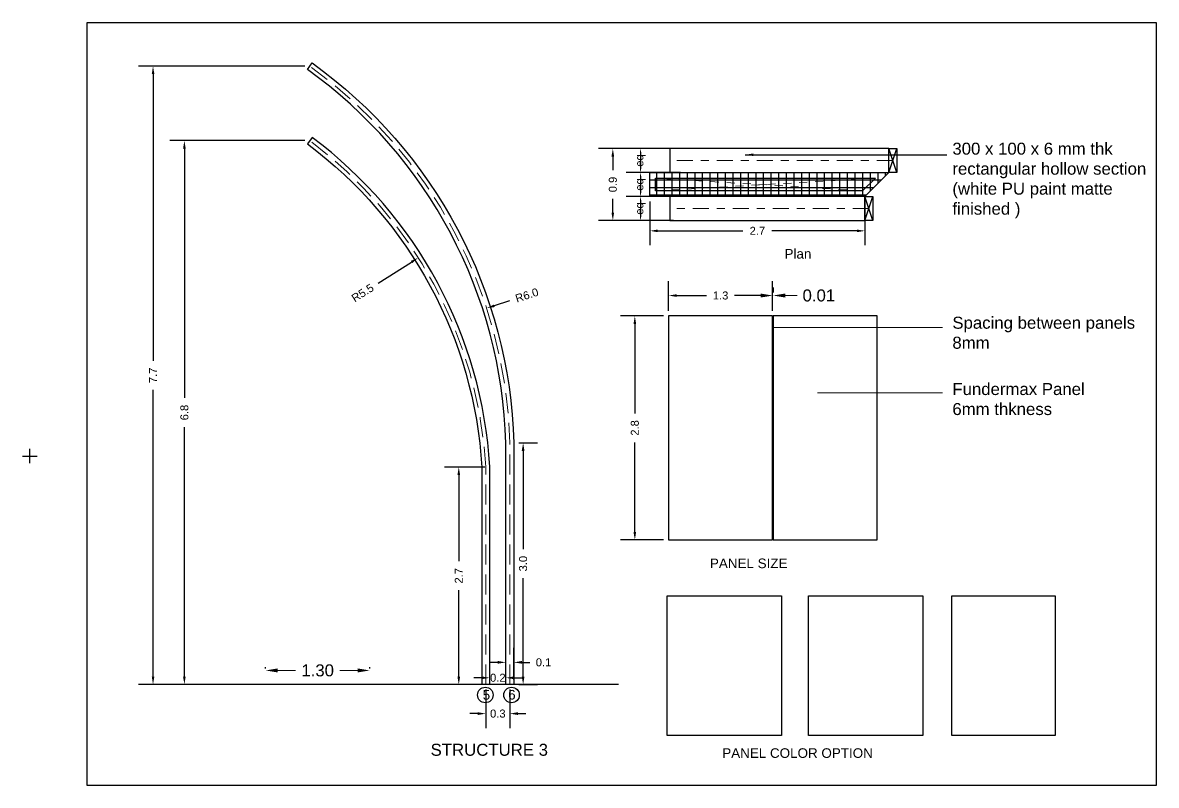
# Model space of a CAD drawing. Header units: metres. Extents: x 6 to 601, y -20 to 118.
# Drawn here: x 26.72 to 40.89, y 3.18 to 12.72 of the extents above; entities that cross this region are included whole.
import ezdxf

# ---------------------------------------------------------------- set-up
doc = ezdxf.new("R2010")
doc.units = ezdxf.units.M
doc.header["$MEASUREMENT"] = 0
for name, pattern in [('ACAD_ISO02W100', [15, 12, -3]), ('DASHDOT', [1, 0.5, -0.25, 0, -0.25]), ('DASHED2', [0.375, 0.25, -0.125]), ('HIDDEN', [0.375, 0.25, -0.125])]:
    doc.linetypes.add(name, pattern=pattern)
doc.layers.add('grid', color=8, linetype='ACAD_ISO02W100', lineweight=0)
doc.layers.add('HATCH', color=8, linetype='Continuous')
doc.layers.add('ProfileEdges', color=7, linetype='Continuous')
doc.styles.add('AR', font='arial.ttf')
doc.styles.add('PDF Arial', font='arial.ttf')
doc.styles.get("Standard").update_dxf_attribs({"font": 'arial.ttf'})
doc.dimstyles.get("Standard").update_dxf_attribs({"dimtxt": 0.18, "dimasz": 0.18, "dimexe": 0.18, "dimexo": 0.0625, "dimgap": 0.09, "dimtad": 0, "dimdec": 4, "dimzin": 0, "dimdsep": 46, "dimtxsty": 'Standard', "dimcen": 0.09, "dimadec": 0, "dimazin": 0, "dimtfac": 1, "dimtdec": 4, "dimtofl": 0, "dimtmove": 0, "dimatfit": 3, "dimfxl": 1, "dimtolj": 1, "dimtzin": 0, "dimarcsym": 0})
picture_1 = doc.add_image_def('image1.png', size_in_pixel=(285, 348))
picture_2 = doc.add_image_def('image2.png', size_in_pixel=(250, 305))
picture_3 = doc.add_image_def('image3.png', size_in_pixel=(253, 342))

# ---------------------------------------------------------------- blocks, each defined once
blk = doc.blocks.new('*D32')
at = {"layer": 'Defpoints', "color": 0, "transparency": 16777216}
for p in [(35.003, 11.146), (34.441, 10.846), (35.003, 10.846)]:
    blk.add_point(p, dxfattribs=at)
at = {"layer": 'grid', "color": 0, "lineweight": -2, "transparency": 16777216}
for p, q in [((34.94, 11.146), (34.261, 11.146)), ((34.441, 11.096), (34.441, 10.896)), ((34.94, 10.846), (34.261, 10.846))]:
    blk.add_line(p, q, dxfattribs=at)
at = {"layer": 'grid', "color": 0, "transparency": 16777216}
for points in [[(34.433, 11.096), (34.45, 11.096), (34.441, 11.146)], [(34.433, 10.896), (34.45, 10.896), (34.441, 10.846)]]:
    blk.add_solid(points, dxfattribs=at)
at = {"layer": 'grid', "color": 0, "transparency": 16777216, "insert": (34.441, 10.996), "char_height": 0.1, "attachment_point": 5, "rotation": 90}
blk.add_mtext('\\A1;eq', dxfattribs=at)
blk = doc.blocks.new('*D33')
at = {"layer": 'Defpoints', "color": 0, "transparency": 16777216}
for p in [(34.916, 10.846), (34.441, 10.546), (34.916, 10.546)]:
    blk.add_point(p, dxfattribs=at)
at = {"layer": 'grid', "color": 0, "lineweight": -2, "transparency": 16777216}
for p, q in [((34.854, 10.846), (34.261, 10.846)), ((34.441, 10.796), (34.441, 10.596)), ((34.854, 10.546), (34.261, 10.546))]:
    blk.add_line(p, q, dxfattribs=at)
at = {"layer": 'grid', "color": 0, "transparency": 16777216}
for points in [[(34.433, 10.796), (34.45, 10.796), (34.441, 10.846)], [(34.433, 10.596), (34.45, 10.596), (34.441, 10.546)]]:
    blk.add_solid(points, dxfattribs=at)
at = {"layer": 'grid', "color": 0, "transparency": 16777216, "insert": (34.441, 10.696), "char_height": 0.1, "attachment_point": 5, "rotation": 90}
blk.add_mtext('\\A1;eq', dxfattribs=at)
blk = doc.blocks.new('*D34')
at = {"layer": 'Defpoints', "color": 0, "transparency": 16777216}
for p in [(34.916, 10.546), (34.441, 10.246), (34.916, 10.246)]:
    blk.add_point(p, dxfattribs=at)
at = {"layer": 'grid', "color": 0, "lineweight": -2, "transparency": 16777216}
for p, q in [((34.854, 10.546), (34.261, 10.546)), ((34.441, 10.496), (34.441, 10.296)), ((34.854, 10.246), (34.261, 10.246))]:
    blk.add_line(p, q, dxfattribs=at)
at = {"layer": 'grid', "color": 0, "transparency": 16777216}
for points in [[(34.433, 10.496), (34.45, 10.496), (34.441, 10.546)], [(34.433, 10.296), (34.45, 10.296), (34.441, 10.246)]]:
    blk.add_solid(points, dxfattribs=at)
at = {"layer": 'grid', "color": 0, "transparency": 16777216, "insert": (34.441, 10.396), "char_height": 0.1, "attachment_point": 5, "rotation": 90}
blk.add_mtext('\\A1;eq', dxfattribs=at)
blk = doc.blocks.new('*D35')
at = {"layer": 'Defpoints', "color": 0, "transparency": 16777216}
for p in [(34.807, 11.146), (34.095, 10.246), (34.807, 10.246)]:
    blk.add_point(p, dxfattribs=at)
at = {"layer": 'grid', "color": 0, "lineweight": -2, "transparency": 16777216}
for p, q in [((34.744, 11.146), (33.915, 11.146)), ((34.095, 11.046), (34.095, 10.877)), ((34.095, 10.346), (34.095, 10.515)), ((34.744, 10.246), (33.915, 10.246))]:
    blk.add_line(p, q, dxfattribs=at)
at = {"layer": 'grid', "color": 0, "transparency": 16777216}
for points in [[(34.078, 11.046), (34.111, 11.046), (34.095, 11.146)], [(34.078, 10.346), (34.111, 10.346), (34.095, 10.246)]]:
    blk.add_solid(points, dxfattribs=at)
at = {"layer": 'grid', "color": 0, "transparency": 16777216, "insert": (34.095, 10.696), "char_height": 0.1, "attachment_point": 5, "rotation": 90}
blk.add_mtext('\\A1;0.9', dxfattribs=at)
blk = doc.blocks.new('*D40')
at = {"layer": 'Defpoints', "color": 0, "transparency": 16777216}
for p in [(34.557, 10.546), (37.244, 10.546), (37.244, 10.117)]:
    blk.add_point(p, dxfattribs=at)
at = {"layer": 'grid', "color": 0, "lineweight": -2, "transparency": 16777216}
for p, q in [((34.557, 10.483), (34.557, 9.937)), ((37.244, 10.483), (37.244, 9.937)), ((34.657, 10.117), (35.719, 10.117)), ((37.144, 10.117), (36.083, 10.117))]:
    blk.add_line(p, q, dxfattribs=at)
at = {"layer": 'grid', "color": 0, "transparency": 16777216}
for points in [[(34.657, 10.133), (34.657, 10.1), (34.557, 10.117)], [(37.144, 10.133), (37.144, 10.1), (37.244, 10.117)]]:
    blk.add_solid(points, dxfattribs=at)
at = {"layer": 'grid', "color": 0, "transparency": 16777216, "insert": (35.901, 10.117), "char_height": 0.1, "attachment_point": 5}
blk.add_mtext('\\A1;2.7', dxfattribs=at)
blk = doc.blocks.new('*D41')
at = {"layer": 'Defpoints', "color": 0, "transparency": 16777216}
for p in [(36.091, 9.308), (34.791, 9.053), (36.091, 9.053)]:
    blk.add_point(p, dxfattribs=at)
at = {"layer": 'grid', "color": 0, "lineweight": -2, "transparency": 16777216}
for p, q in [((34.791, 9.116), (34.791, 9.488)), ((36.091, 9.116), (36.091, 9.488)), ((34.891, 9.308), (35.265, 9.308)), ((35.991, 9.308), (35.617, 9.308))]:
    blk.add_line(p, q, dxfattribs=at)
at = {"layer": 'grid', "color": 0, "transparency": 16777216}
for points in [[(34.891, 9.324), (34.891, 9.291), (34.791, 9.308)], [(35.991, 9.324), (35.991, 9.291), (36.091, 9.308)]]:
    blk.add_solid(points, dxfattribs=at)
at = {"layer": 'grid', "color": 0, "transparency": 16777216, "insert": (35.441, 9.308), "char_height": 0.1, "attachment_point": 5}
blk.add_mtext('\\A1;1.3', dxfattribs=at)
blk = doc.blocks.new('*D42')
at = {"layer": 'Defpoints', "color": 0, "transparency": 16777216}
for p in [(34.791, 9.053), (34.37, 6.253), (34.791, 6.253)]:
    blk.add_point(p, dxfattribs=at)
at = {"layer": 'grid', "color": 0, "lineweight": -2, "transparency": 16777216}
for p, q in [((34.728, 9.053), (34.19, 9.053)), ((34.37, 8.953), (34.37, 7.835)), ((34.37, 6.353), (34.37, 7.471)), ((34.728, 6.253), (34.19, 6.253))]:
    blk.add_line(p, q, dxfattribs=at)
at = {"layer": 'grid', "color": 0, "transparency": 16777216}
for points in [[(34.353, 8.953), (34.386, 8.953), (34.37, 9.053)], [(34.353, 6.353), (34.386, 6.353), (34.37, 6.253)]]:
    blk.add_solid(points, dxfattribs=at)
at = {"layer": 'grid', "color": 0, "transparency": 16777216, "insert": (34.37, 7.653), "char_height": 0.1, "attachment_point": 5, "rotation": 90}
blk.add_mtext('\\A1;2.8', dxfattribs=at)
blk = doc.blocks.new('*D36')
at = {"layer": 'Defpoints', "color": 0, "transparency": 16777216}
for p in [(31.057, 4.621), (29.757, 4.445), (31.057, 4.445)]:
    blk.add_point(p, dxfattribs=at)
at = {"layer": 'grid', "color": 0, "lineweight": -2, "transparency": 16777216}
for p, q in [((29.757, 4.645), (29.757, 4.661)), ((31.057, 4.645), (31.057, 4.661))]:
    blk.add_line(p, q, dxfattribs=at)
at = {"layer": 'grid', "color": 0, "lineweight": 5, "transparency": 16777216}
for p, q in [((29.907, 4.621), (30.13, 4.621)), ((30.907, 4.621), (30.685, 4.621))]:
    blk.add_line(p, q, dxfattribs=at)
at = {"layer": 'grid', "color": 0, "transparency": 16777216}
for points in [[(29.907, 4.646), (29.907, 4.596), (29.757, 4.621)], [(30.907, 4.646), (30.907, 4.596), (31.057, 4.621)]]:
    blk.add_solid(points, dxfattribs=at)
at = {"layer": 'grid', "color": 0, "transparency": 16777216, "insert": (30.407, 4.621), "char_height": 0.15, "attachment_point": 5}
blk.add_mtext('\\A1;1.30', dxfattribs=at)
blk = doc.blocks.new('*D37')
at = {"layer": 'Defpoints', "color": 0, "transparency": 16777216}
for p in [(36.091, 9.207), (36.099, 9.308), (36.099, 9.207)]:
    blk.add_point(p, dxfattribs=at)
at = {"layer": 'grid', "color": 0, "lineweight": -2, "transparency": 16777216}
for p, q in [((36.091, 9.407), (36.091, 9.348)), ((36.099, 9.407), (36.099, 9.348))]:
    blk.add_line(p, q, dxfattribs=at)
at = {"layer": 'grid', "color": 0, "lineweight": 5, "transparency": 16777216}
for p, q in [((35.941, 9.308), (35.791, 9.308)), ((36.249, 9.308), (36.399, 9.308))]:
    blk.add_line(p, q, dxfattribs=at)
at = {"layer": 'grid', "color": 0, "transparency": 16777216}
for points in [[(35.941, 9.333), (35.941, 9.283), (36.091, 9.308)], [(36.249, 9.333), (36.249, 9.283), (36.099, 9.308)]]:
    blk.add_solid(points, dxfattribs=at)
at = {"layer": 'grid', "color": 0, "transparency": 16777216, "insert": (36.669, 9.308), "char_height": 0.15, "attachment_point": 5}
blk.add_mtext('\\A1;0.01', dxfattribs=at)
blk = doc.blocks.new('*D38')
at = {"color": 0, "lineweight": -2, "transparency": 16777216}
for p, q in [((32.921, 7.466), (33.154, 7.466)), ((32.974, 7.366), (32.974, 6.136)), ((32.974, 4.545), (32.974, 5.775)), ((32.921, 4.445), (33.154, 4.445))]:
    blk.add_line(p, q, dxfattribs=at)
at = {"color": 0, "transparency": 16777216}
for points in [[(32.957, 7.366), (32.991, 7.366), (32.974, 7.466)], [(32.957, 4.545), (32.991, 4.545), (32.974, 4.445)]]:
    blk.add_solid(points, dxfattribs=at)
at = {"layer": 'Defpoints', "color": 0, "transparency": 16777216}
for p in [(32.858, 7.466), (32.858, 4.445), (32.974, 4.445)]:
    blk.add_point(p, dxfattribs=at)
at = {"color": 0, "transparency": 16777216, "insert": (32.974, 5.956), "char_height": 0.1, "attachment_point": 5, "rotation": 90}
blk.add_mtext('\\A1;3.0', dxfattribs=at)
blk = doc.blocks.new('*D44')
at = {"color": 0, "lineweight": -2, "transparency": 16777216}
for p, q in [((30.246, 11.245), (28.562, 11.245)), ((28.742, 11.145), (28.742, 8.027)), ((28.742, 4.545), (28.742, 7.664)), ((30.246, 4.445), (28.562, 4.445))]:
    blk.add_line(p, q, dxfattribs=at)
at = {"color": 0, "transparency": 16777216}
for points in [[(28.725, 11.145), (28.758, 11.145), (28.742, 11.245)], [(28.725, 4.545), (28.758, 4.545), (28.742, 4.445)]]:
    blk.add_solid(points, dxfattribs=at)
at = {"layer": 'Defpoints', "color": 0, "transparency": 16777216}
for p in [(30.308, 11.245), (28.742, 4.445), (30.308, 4.445)]:
    blk.add_point(p, dxfattribs=at)
at = {"color": 0, "transparency": 16777216, "insert": (28.742, 7.845), "char_height": 0.1, "attachment_point": 5, "rotation": 90}
blk.add_mtext('\\A1;6.8', dxfattribs=at)
blk = doc.blocks.new('*D45')
at = {"color": 0, "lineweight": -2, "transparency": 16777216}
for p, q in [((30.246, 12.176), (28.17, 12.176)), ((28.35, 12.076), (28.35, 8.491)), ((28.35, 4.545), (28.35, 8.13)), ((30.246, 4.445), (28.17, 4.445))]:
    blk.add_line(p, q, dxfattribs=at)
at = {"color": 0, "transparency": 16777216}
for points in [[(28.334, 12.076), (28.367, 12.076), (28.35, 12.176)], [(28.334, 4.545), (28.367, 4.545), (28.35, 4.445)]]:
    blk.add_solid(points, dxfattribs=at)
at = {"layer": 'Defpoints', "color": 0, "transparency": 16777216}
for p in [(30.308, 12.176), (28.35, 4.445), (30.308, 4.445)]:
    blk.add_point(p, dxfattribs=at)
at = {"color": 0, "transparency": 16777216, "insert": (28.35, 8.31), "char_height": 0.1, "attachment_point": 5, "rotation": 90}
blk.add_mtext('\\A1;7.7', dxfattribs=at)
blk = doc.blocks.new('*D46')
at = {"color": 0, "lineweight": -2, "transparency": 16777216}
for p, q in [((32.496, 7.164), (31.99, 7.164)), ((32.17, 7.064), (32.17, 5.986)), ((32.17, 4.545), (32.17, 5.623)), ((32.496, 4.445), (31.99, 4.445))]:
    blk.add_line(p, q, dxfattribs=at)
at = {"color": 0, "transparency": 16777216}
for points in [[(32.153, 7.064), (32.187, 7.064), (32.17, 7.164)], [(32.153, 4.545), (32.187, 4.545), (32.17, 4.445)]]:
    blk.add_solid(points, dxfattribs=at)
at = {"layer": 'Defpoints', "color": 0, "transparency": 16777216}
for p in [(32.558, 7.164), (32.17, 4.445), (32.558, 4.445)]:
    blk.add_point(p, dxfattribs=at)
at = {"color": 0, "transparency": 16777216, "insert": (32.17, 5.804), "char_height": 0.1, "attachment_point": 5, "rotation": 90}
blk.add_mtext('\\A1;2.7', dxfattribs=at)
blk = doc.blocks.new('*D48')
at = {"color": 0, "lineweight": -2, "transparency": 16777216}
blk.add_line((31.163, 9.463), (31.58, 9.727), dxfattribs=at)
at = {"color": 0, "transparency": 16777216}
blk.add_solid([(31.571, 9.741), (31.589, 9.713), (31.664, 9.781)], dxfattribs=at)
at = {"layer": 'Defpoints', "color": 0, "transparency": 16777216}
for p in [(31.664, 9.781), (27.018, 6.838)]:
    blk.add_point(p, dxfattribs=at)
at = {"color": 0, "transparency": 16777216, "insert": (30.969, 9.341), "char_height": 0.1, "attachment_point": 5, "rotation": 32.3479}
blk.add_mtext('\\A1;R5.5', dxfattribs=at)
blk = doc.blocks.new('*D49')
at = {"color": 0, "lineweight": -2, "transparency": 16777216}
for p, q in [((32.803, 9.242), (32.614, 9.18)), ((26.811, 7.211), (26.811, 7.391)), ((26.721, 7.301), (26.901, 7.301))]:
    blk.add_line(p, q, dxfattribs=at)
at = {"color": 0, "transparency": 16777216}
blk.add_solid([(32.609, 9.196), (32.619, 9.164), (32.519, 9.15)], dxfattribs=at)
at = {"layer": 'Defpoints', "color": 0, "transparency": 16777216}
for p in [(32.519, 9.15), (26.811, 7.301)]:
    blk.add_point(p, dxfattribs=at)
at = {"color": 0, "transparency": 16777216, "insert": (33.021, 9.312), "char_height": 0.1, "attachment_point": 5, "rotation": 17.9452}
blk.add_mtext('\\A1;R6.0', dxfattribs=at)
blk = doc.blocks.new('*D50')
at = {"color": 0, "lineweight": -2, "transparency": 16777216}
for p, q in [((32.508, 4.383), (32.508, 3.901)), ((32.808, 4.383), (32.808, 3.901)), ((32.408, 4.081), (32.308, 4.081)), ((32.908, 4.081), (33.008, 4.081))]:
    blk.add_line(p, q, dxfattribs=at)
at = {"color": 0, "transparency": 16777216}
for points in [[(32.408, 4.098), (32.408, 4.064), (32.508, 4.081)], [(32.908, 4.098), (32.908, 4.064), (32.808, 4.081)]]:
    blk.add_solid(points, dxfattribs=at)
at = {"layer": 'Defpoints', "color": 0, "transparency": 16777216}
for p in [(32.508, 4.445), (32.808, 4.445), (32.808, 4.081)]:
    blk.add_point(p, dxfattribs=at)
at = {"color": 0, "transparency": 16777216, "insert": (32.658, 4.081), "char_height": 0.1, "attachment_point": 5}
blk.add_mtext('\\A1;0.3', dxfattribs=at)
blk = doc.blocks.new('*D51')
at = {"color": 0, "lineweight": -2, "transparency": 16777216}
for p, q in [((32.758, 4.508), (32.758, 4.902)), ((32.858, 4.508), (32.858, 4.902)), ((32.658, 4.722), (32.558, 4.722)), ((32.958, 4.722), (33.058, 4.722))]:
    blk.add_line(p, q, dxfattribs=at)
at = {"color": 0, "transparency": 16777216}
for points in [[(32.658, 4.739), (32.658, 4.705), (32.758, 4.722)], [(32.958, 4.739), (32.958, 4.705), (32.858, 4.722)]]:
    blk.add_solid(points, dxfattribs=at)
at = {"layer": 'Defpoints', "color": 0, "transparency": 16777216}
for p in [(32.858, 4.722), (32.758, 4.445), (32.858, 4.445)]:
    blk.add_point(p, dxfattribs=at)
at = {"color": 0, "transparency": 16777216, "insert": (33.229, 4.722), "char_height": 0.1, "attachment_point": 5}
blk.add_mtext('\\A1;0.1', dxfattribs=at)
blk = doc.blocks.new('*D39')
at = {"color": 0, "lineweight": -2, "transparency": 16777216}
for p, q in [((32.558, 4.508), (32.558, 4.709)), ((32.758, 4.508), (32.758, 4.709)), ((32.458, 4.529), (32.358, 4.529)), ((32.858, 4.529), (32.958, 4.529))]:
    blk.add_line(p, q, dxfattribs=at)
at = {"color": 0, "transparency": 16777216}
for points in [[(32.458, 4.545), (32.458, 4.512), (32.558, 4.529)], [(32.858, 4.545), (32.858, 4.512), (32.758, 4.529)]]:
    blk.add_solid(points, dxfattribs=at)
at = {"layer": 'Defpoints', "color": 0, "transparency": 16777216}
for p in [(32.558, 4.445), (32.758, 4.529), (32.758, 4.445)]:
    blk.add_point(p, dxfattribs=at)
at = {"color": 0, "transparency": 16777216, "insert": (32.658, 4.529), "char_height": 0.1, "attachment_point": 5}
blk.add_mtext('\\A1;0.2', dxfattribs=at)

msp = doc.modelspace()

# ---------------------------------------------------------------- hatches: boundary and pattern name
at = {"layer": 'ProfileEdges', "true_color": 0x636466, "transparency": 33554559}
h = msp.add_hatch(dxfattribs=at)
h.set_pattern_fill('NET', color=251, scale=0.03)
h.set_pattern_definition([(0, (31.59764, -21.05799), (0, 0.09525), []), (90, (31.59764, -21.05799), (-0.09525, 6e-18), [])])
h.paths.add_polyline_path([(37.543, 10.846), (34.557, 10.846), (34.557, 10.546), (37.243, 10.546)])

# ---------------------------------------------------------------- linework, layer by layer
for p, q in [((37.644, 10.846), (37.544, 11.146)), ((37.544, 10.846), (37.644, 11.146)), ((37.344, 10.246), (37.244, 10.546)), ((37.244, 10.246), (37.344, 10.546))]:
    msp.add_line(p, q)
at = {"color": 252, "linetype": 'DASHDOT', "lineweight": 20, "ltscale": 0.4, "true_color": 0x939598}
for p, q in [((37.594, 10.996), (34.807, 10.996)), ((37.294, 10.396), (34.807, 10.396))]:
    msp.add_line(p, q, dxfattribs=at)
at = {"color": 252, "linetype": 'DASHED2', "lineweight": 13, "ltscale": 0.3, "true_color": 0x939598}
for p, q in [((34.628, 10.616), (37.375, 10.776)), ((37.215, 10.616), (34.628, 10.776))]:
    msp.add_line(p, q, dxfattribs=at)
for points in [[(27.527, 12.72), (40.885, 12.72), (40.885, 3.184), (27.527, 3.184)], [(37.375, 10.776), (37.215, 10.616), (34.628, 10.616), (34.628, 10.776)]]:
    msp.add_lwpolyline(points, close=True)
for points in [[(32.758, 4.445), (32.758, 7.464, 0.234422), (30.279, 12.135), (30.337, 12.216, -0.234482), (32.858, 7.466), (32.858, 4.445)], [(32.558, 4.445), (32.558, 7.167, 0.221057), (30.338, 11.285), (30.278, 11.205, -0.220915), (32.458, 7.164), (32.458, 4.445)]]:
    msp.add_lwpolyline(points, format="xyb")
for points in [[(37.544, 11.146), (34.807, 11.146), (34.807, 10.846), (37.544, 10.846)], [(37.644, 10.846), (37.544, 10.846), (37.544, 11.146), (37.644, 11.146), (37.644, 10.846)], [(37.244, 10.546), (34.807, 10.546), (34.807, 10.246), (37.244, 10.246)], [(37.344, 10.246), (37.244, 10.246), (37.244, 10.546), (37.344, 10.546), (37.344, 10.246)]]:
    msp.add_lwpolyline(points)
for centre in [(32.502, 4.314), (32.829, 4.314)]:
    msp.add_circle(centre, 0.0974)
at = {"layer": 'grid'}
for p, q in [((36.095, 8.909), (38.215, 8.909)), ((36.654, 8.092), (38.215, 8.092))]:
    msp.add_line(p, q, dxfattribs=at)
at = {"layer": 'grid', "linetype": 'HIDDEN'}
for points in [[(32.808, 4.445), (32.808, 7.465)], [(32.508, 4.445), (32.508, 7.165)]]:
    msp.add_lwpolyline(points, dxfattribs=at)
for centre, radius, start, end in [((26.811, 7.301), 5.999, 1.5666, 54.3458), ((27.018, 6.838), 5.5, 3.4116, 53.2569)]:
    msp.add_arc(centre, radius, start, end, dxfattribs=at)
at = {"layer": 'ProfileEdges', "lineweight": 30}
msp.add_line((34.164, 4.445), (28.742, 4.445), dxfattribs=at)
at = {"layer": 'ProfileEdges', "color": 251, "true_color": 0x636466, "transparency": 33554559}
msp.add_lwpolyline([(37.544, 10.846), (37.244, 10.546), (34.558, 10.546), (34.558, 10.846), (37.544, 10.846)], dxfattribs=at)
at = {"layer": 'ProfileEdges', "color": 32, "true_color": 0xcd6928}
for points in [[(34.791, 6.253), (36.091, 6.253), (36.091, 9.053), (34.791, 9.053)], [(36.099, 6.253), (37.399, 6.253), (37.399, 9.053), (36.099, 9.053)]]:
    msp.add_lwpolyline(points, close=True, dxfattribs=at)

# ---------------------------------------------------------------- texts
at = {"layer": 'HATCH', "color": 7, "char_height": 0.12, "attachment_point": 7, "style": 'PDF Arial'}
for s, insert, width in [('Plan', (36.24, 9.768), 1.76394), ('PANEL SIZE', (35.308, 5.898), 1.76394), ('PANEL COLOR OPTION', (35.462, 3.526), 4.90796)]:
    msp.add_mtext(s, dxfattribs=dict(at, insert=insert, width=width))
at = {"layer": 'ProfileEdges', "attachment_point": 1, "style": 'AR'}
for s, width, insert, char_height in [('300 x 100 x 6 mm thk rectangular hollow section   (white PU paint matte finished )', 2.76432, (38.337, 11.219), 0.15), ('Spacing between panels\\P8mm', 2.76432, (38.337, 9.043), 0.15), ('Fundermax Panel\\P6mm thkness', 2.76432, (38.337, 8.214), 0.15), ('5', 2.82683, (32.469, 4.375), 0.12), ('6', 2.82683, (32.787, 4.377), 0.12), ('STRUCTURE 3', 8.96778, (31.818, 3.704), 0.15)]:
    msp.add_mtext_dynamic_manual_height_columns(s, width=width, gutter_width=1, heights=[0], dxfattribs=dict(at, insert=insert, char_height=char_height))

# ---------------------------------------------------------------- dimensions: what is measured, and where the dimension line sits
for p1, p2, distance, picture, middle in [((30.308, 12.176), (30.308, 4.445), -1.958, '*D45', (28.35, 8.31)), ((30.308, 11.245), (30.308, 4.445), -1.566, '*D44', (28.742, 7.845)), ((32.558, 7.164), (32.558, 4.445), -0.388, '*D46', (32.17, 5.804)), ((32.758, 4.445), (32.858, 4.445), 0.277, '*D51', (33.229, 4.722))]:
    dim = msp.add_aligned_dim(p1=p1, p2=p2, distance=distance, dimstyle='Standard', override={"dimtxt": 0.1, "dimasz": 0.1, "dimdec": 1, "dimtdec": 1})
    dim.commit()
    dim.dimension.update_dxf_attribs({"geometry": picture, "text_midpoint": middle})
for center, mpoint, picture, middle in [((27.018, 6.838), (31.664, 9.781), '*D48', (30.969, 9.341)), ((26.811, 7.301), (32.519, 9.15), '*D49', (33.021, 9.312))]:
    dim = msp.add_radius_dim(center=center, mpoint=mpoint, dimstyle='Standard', override={"dimtxt": 0.1, "dimasz": 0.1, "dimdec": 1, "dimtdec": 1})
    dim.commit()
    dim.dimension.update_dxf_attribs({"geometry": picture, "text_midpoint": middle, "dimtype": 164})
dim = msp.add_linear_dim(base=(32.974, 4.445), p1=(32.858, 7.466), p2=(32.858, 4.445), angle=90, dimstyle='Standard', override={"dimtxt": 0.1, "dimasz": 0.1, "dimdec": 1, "dimtdec": 1})
dim.commit()
dim.dimension.update_dxf_attribs({"geometry": '*D38', "text_midpoint": (32.974, 5.956)})
for base, p1, p2, picture, middle in [((32.758, 4.529), (32.558, 4.445), (32.758, 4.445), '*D39', (32.658, 4.529)), ((32.808, 4.081), (32.508, 4.445), (32.808, 4.445), '*D50', (32.658, 4.081))]:
    dim = msp.add_linear_dim(base=base, p1=p1, p2=p2, angle=0, dimstyle='Standard', override={"dimtxt": 0.1, "dimasz": 0.1, "dimdec": 1, "dimtdec": 1})
    dim.commit()
    dim.dimension.update_dxf_attribs({"geometry": picture, "text_midpoint": middle, "dimtype": 161})
at = {"layer": 'grid'}
for base, p1, p2, picture, middle in [((34.095, 10.246), (34.807, 11.146), (34.807, 10.246), '*D35', (34.095, 10.696)), ((34.37, 6.253), (34.791, 9.053), (34.791, 6.253), '*D42', (34.37, 7.653))]:
    dim = msp.add_linear_dim(base=base, p1=p1, p2=p2, angle=90, dimstyle='Standard', override={"dimtxt": 0.1, "dimasz": 0.1, "dimdec": 1, "dimtdec": 1}, dxfattribs=at)
    dim.commit()
    dim.dimension.update_dxf_attribs({"geometry": picture, "text_midpoint": middle})
for base, p1, p2, picture, middle in [((34.441, 10.846), (35.003, 11.146), (35.003, 10.846), '*D32', (34.441, 10.996)), ((34.441, 10.546), (34.916, 10.846), (34.916, 10.546), '*D33', (34.441, 10.696)), ((34.441, 10.246), (34.916, 10.546), (34.916, 10.246), '*D34', (34.441, 10.396))]:
    dim = msp.add_linear_dim(base=base, p1=p1, p2=p2, angle=90, text='eq', dimstyle='Standard', override={"dimtxt": 0.1, "dimasz": 0.05, "dimdec": 1, "dimtdec": 1}, dxfattribs=at)
    dim.commit()
    dim.dimension.update_dxf_attribs({"geometry": picture, "text_midpoint": middle, "dimtype": 160})
for base, p1, p2, picture, middle in [((37.244, 10.117), (34.557, 10.546), (37.244, 10.546), '*D40', (35.901, 10.117)), ((36.091, 9.308), (34.791, 9.053), (36.091, 9.053), '*D41', (35.441, 9.308))]:
    dim = msp.add_linear_dim(base=base, p1=p1, p2=p2, dimstyle='Standard', override={"dimtxt": 0.1, "dimasz": 0.1, "dimdec": 1, "dimtdec": 1}, dxfattribs=at)
    dim.commit()
    dim.dimension.update_dxf_attribs({"geometry": picture, "text_midpoint": middle})
for p1, p2, distance, picture, middle in [((36.091, 9.207), (36.099, 9.207), 0.102, '*D37', (36.669, 9.308)), ((29.757, 4.445), (31.057, 4.445), 0.176, '*D36', (30.407, 4.621))]:
    dim = msp.add_aligned_dim(p1=p1, p2=p2, distance=distance, dimstyle='Standard', override={"dimtxt": 0.15, "dimasz": 0.15, "dimexe": 0.04, "dimexo": 0.2, "dimdec": 2, "dimlwd": 5}, dxfattribs=at)
    dim.commit()
    dim.dimension.update_dxf_attribs({"geometry": picture, "text_midpoint": middle})

# ---------------------------------------------------------------- pictures from other files: only their frames are drawn
image = msp.add_image(picture_1, insert=(34.773, 3.807), size_in_units=(1.429, 1.745))
image.dxf.flags = 7
image = msp.add_image(picture_2, insert=(36.54, 3.807), size_in_units=(1.43, 1.745))
image.dxf.flags = 7
image = msp.add_image(picture_3, insert=(38.329, 3.807), size_in_units=(1.291, 1.745))
image.dxf.flags = 7

# ---------------------------------------------------------------- leaders
msp.add_leader([(35.75, 11.068), (38.267, 11.068)], dimstyle='Standard', override={"dimtxt": 0.1, "dimasz": 0.1, "dimgap": 0.09, "dimtad": 0, "dimdec": 1, "dimtdec": 1}, dxfattribs=at)

doc.saveas('drawing.dxf')
